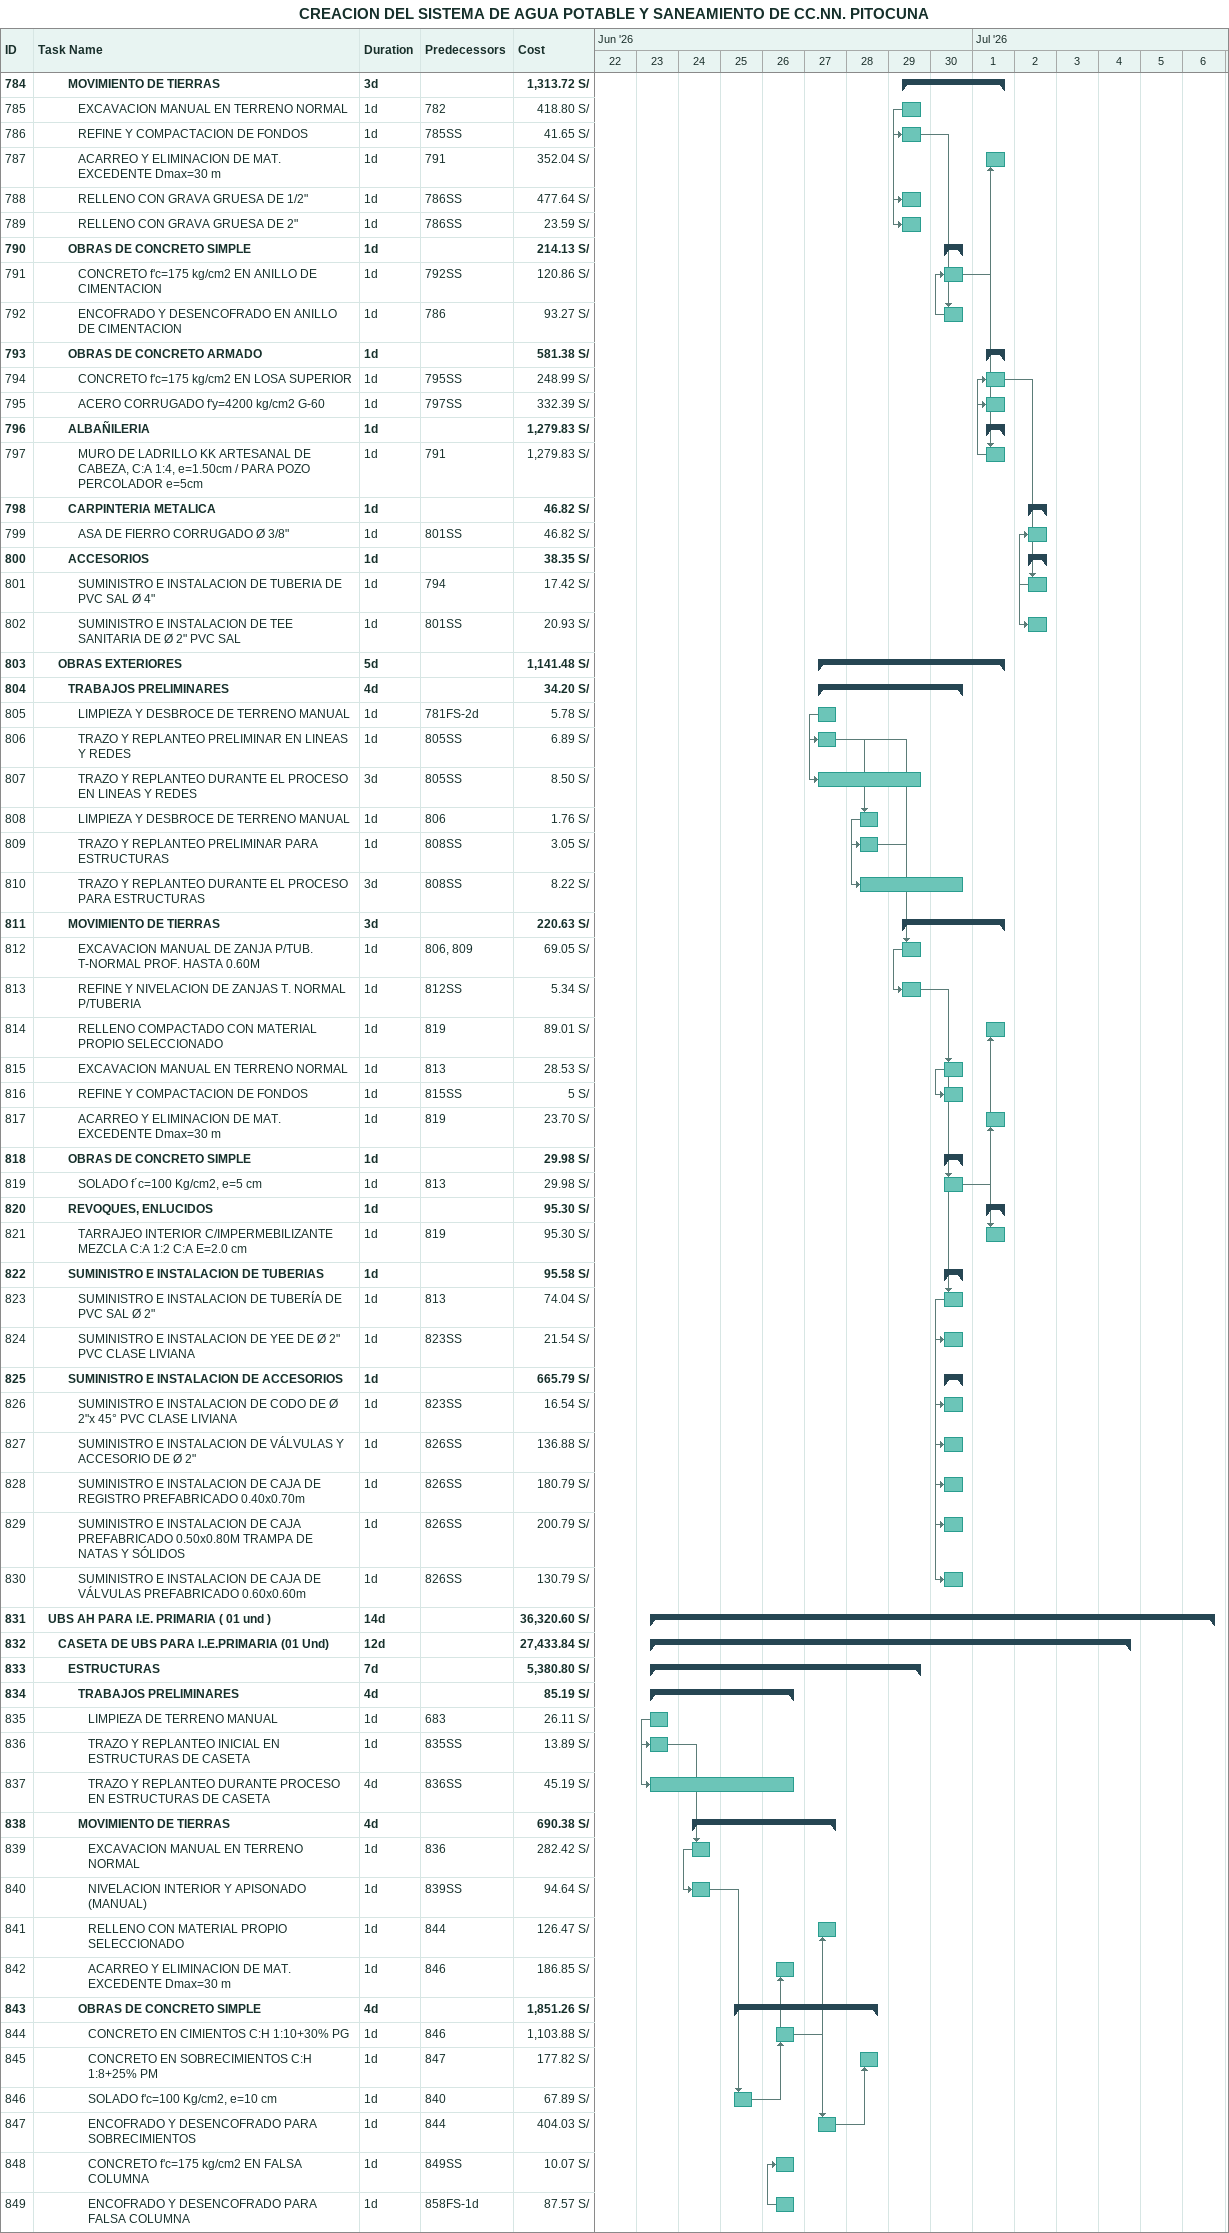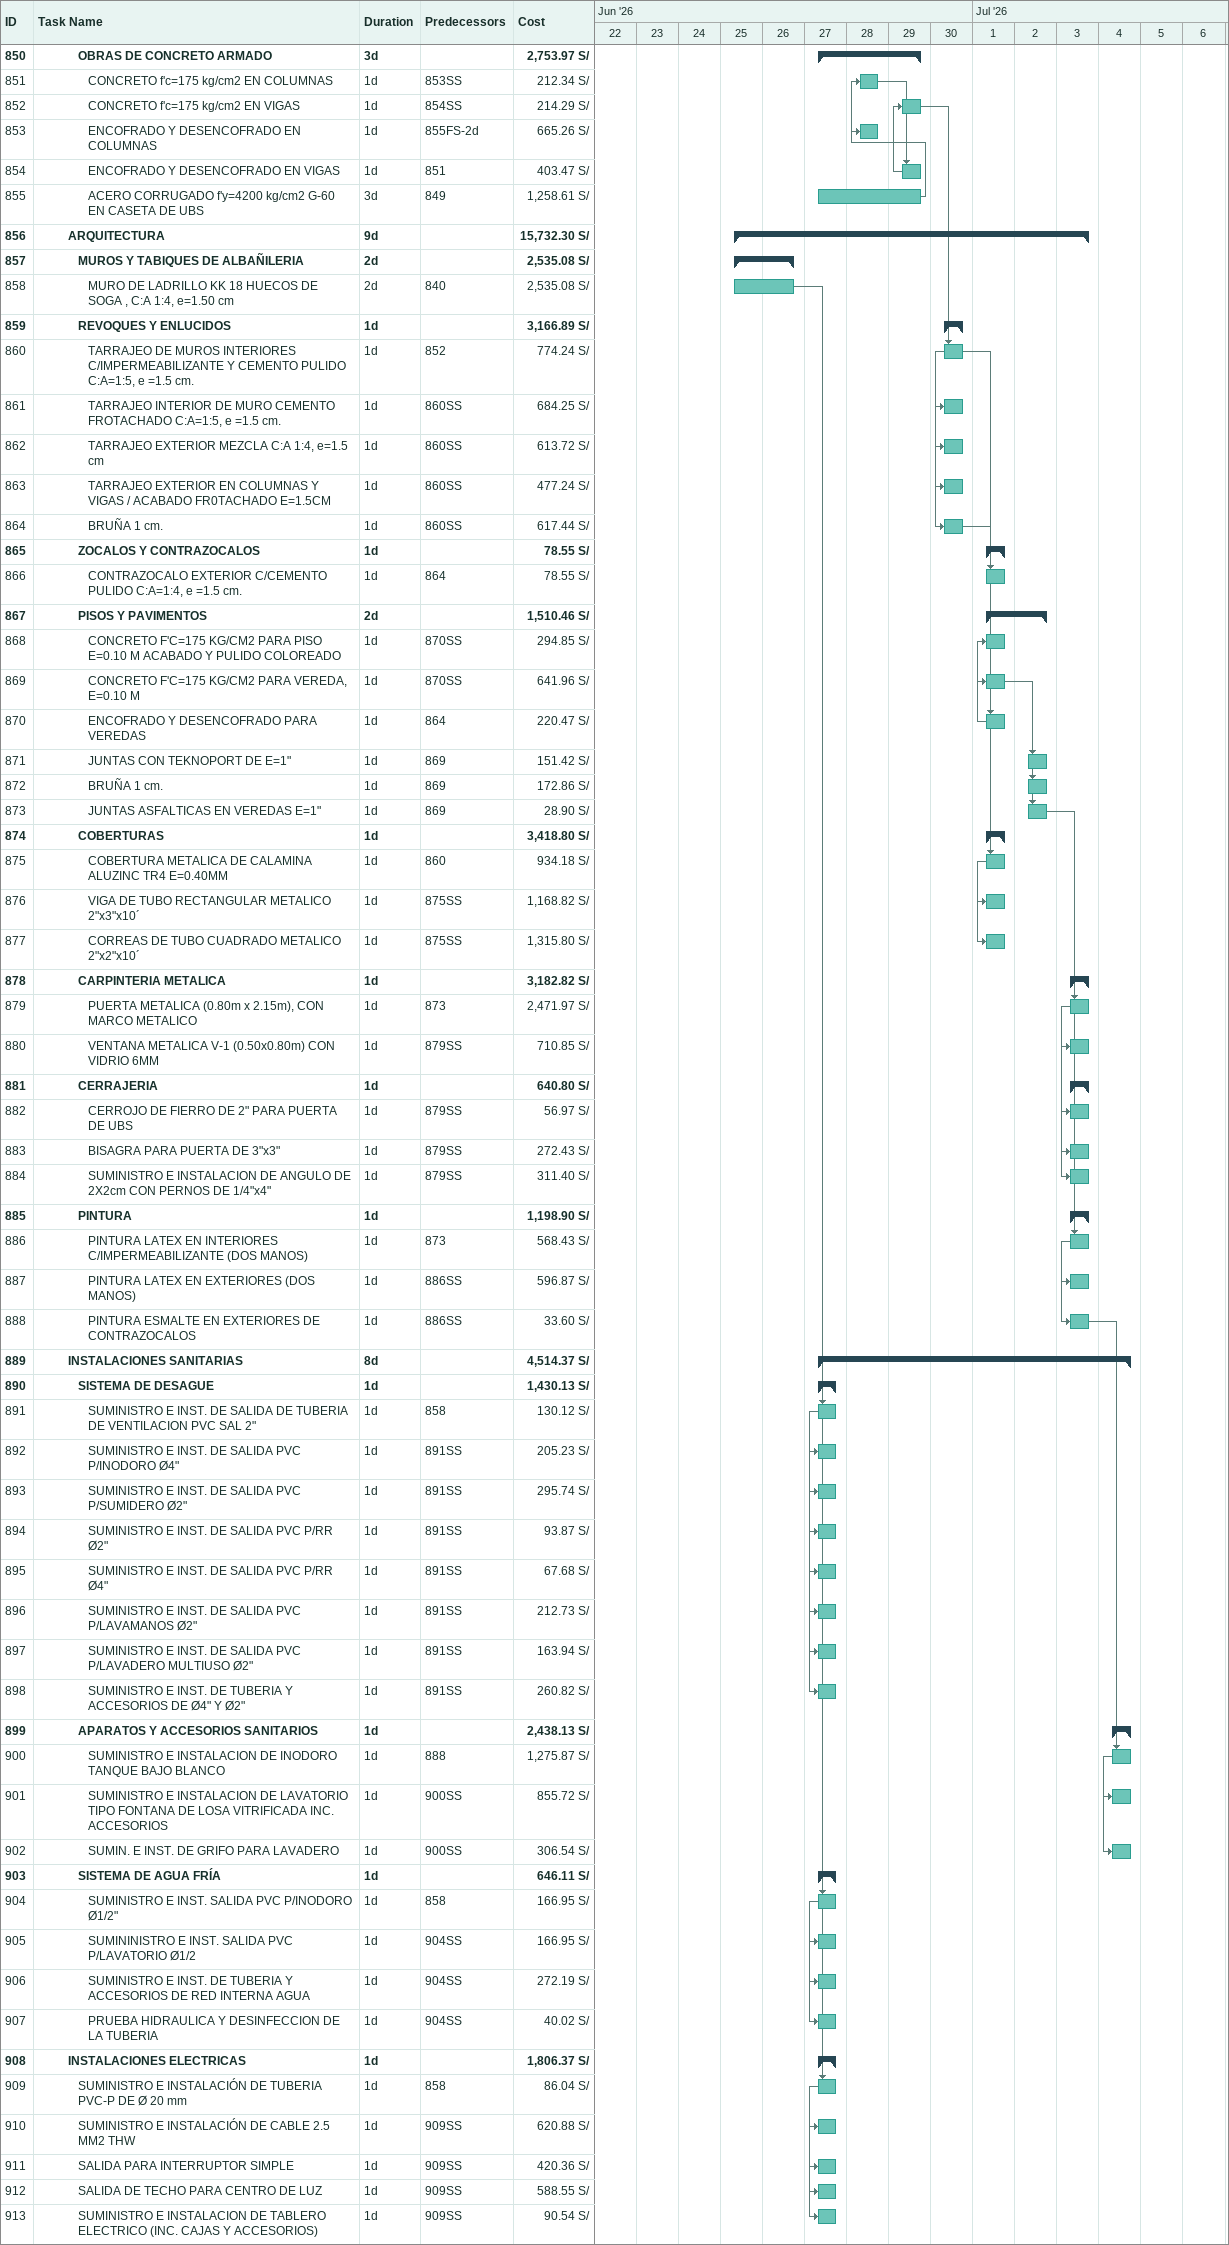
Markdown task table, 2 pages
CREACION DEL SISTEMA DE AGUA POTABLE Y SANEAMIENTO DE CC.NN. PITOCUNA

| ID | Level | Task | Duration | Start | Finish | Predecessors | Cost (S/) |
|---|---|---|---|---|---|---|---|
| 784 | 4 | **MOVIMIENTO DE TIERRAS** | 3d | 2026-06-29 | 2026-07-01 |  | 1313.72 |
| 785 | 5 | EXCAVACION MANUAL EN TERRENO NORMAL | 1d | 2026-06-29 | 2026-06-29 | 782 | 418.80 |
| 786 | 5 | REFINE Y COMPACTACION DE FONDOS | 1d | 2026-06-29 | 2026-06-29 | 785SS | 41.65 |
| 787 | 5 | ACARREO Y ELIMINACION DE MAT. EXCEDENTE Dmax=30 m | 1d | 2026-07-01 | 2026-07-01 | 791 | 352.04 |
| 788 | 5 | RELLENO CON GRAVA GRUESA DE 1/2" | 1d | 2026-06-29 | 2026-06-29 | 786SS | 477.64 |
| 789 | 5 | RELLENO CON GRAVA GRUESA DE 2" | 1d | 2026-06-29 | 2026-06-29 | 786SS | 23.59 |
| 790 | 4 | **OBRAS DE CONCRETO SIMPLE** | 1d | 2026-06-30 | 2026-06-30 |  | 214.13 |
| 791 | 5 | CONCRETO f'c=175 kg/cm2 EN ANILLO DE CIMENTACION | 1d | 2026-06-30 | 2026-06-30 | 792SS | 120.86 |
| 792 | 5 | ENCOFRADO Y DESENCOFRADO EN ANILLO DE CIMENTACION | 1d | 2026-06-30 | 2026-06-30 | 786 | 93.27 |
| 793 | 4 | **OBRAS DE CONCRETO ARMADO** | 1d | 2026-07-01 | 2026-07-01 |  | 581.38 |
| 794 | 5 | CONCRETO f'c=175 kg/cm2 EN LOSA SUPERIOR | 1d | 2026-07-01 | 2026-07-01 | 795SS | 248.99 |
| 795 | 5 | ACERO CORRUGADO f'y=4200 kg/cm2 G-60 | 1d | 2026-07-01 | 2026-07-01 | 797SS | 332.39 |
| 796 | 4 | **ALBAÑILERIA** | 1d | 2026-07-01 | 2026-07-01 |  | 1279.83 |
| 797 | 5 | MURO DE LADRILLO KK ARTESANAL DE CABEZA, C:A 1:4, e=1.50cm / PARA POZO PERCOLADOR e=5cm | 1d | 2026-07-01 | 2026-07-01 | 791 | 1279.83 |
| 798 | 4 | **CARPINTERIA METALICA** | 1d | 2026-07-02 | 2026-07-02 |  | 46.82 |
| 799 | 5 | ASA DE FIERRO CORRUGADO Ø 3/8" | 1d | 2026-07-02 | 2026-07-02 | 801SS | 46.82 |
| 800 | 4 | **ACCESORIOS** | 1d | 2026-07-02 | 2026-07-02 |  | 38.35 |
| 801 | 5 | SUMINISTRO E INSTALACION DE TUBERIA DE PVC SAL Ø 4" | 1d | 2026-07-02 | 2026-07-02 | 794 | 17.42 |
| 802 | 5 | SUMINISTRO E INSTALACION DE TEE SANITARIA DE Ø 2" PVC SAL | 1d | 2026-07-02 | 2026-07-02 | 801SS | 20.93 |
| 803 | 3 | **OBRAS EXTERIORES** | 5d | 2026-06-27 | 2026-07-01 |  | 1141.48 |
| 804 | 4 | **TRABAJOS PRELIMINARES** | 4d | 2026-06-27 | 2026-06-30 |  | 34.20 |
| 805 | 5 | LIMPIEZA Y DESBROCE DE TERRENO MANUAL | 1d | 2026-06-27 | 2026-06-27 | 781FS-2d | 5.78 |
| 806 | 5 | TRAZO Y REPLANTEO PRELIMINAR EN LINEAS Y REDES | 1d | 2026-06-27 | 2026-06-27 | 805SS | 6.89 |
| 807 | 5 | TRAZO Y REPLANTEO DURANTE EL PROCESO EN LINEAS Y REDES | 3d | 2026-06-27 | 2026-06-29 | 805SS | 8.50 |
| 808 | 5 | LIMPIEZA Y DESBROCE DE TERRENO MANUAL | 1d | 2026-06-28 | 2026-06-28 | 806 | 1.76 |
| 809 | 5 | TRAZO Y REPLANTEO PRELIMINAR PARA ESTRUCTURAS | 1d | 2026-06-28 | 2026-06-28 | 808SS | 3.05 |
| 810 | 5 | TRAZO Y REPLANTEO DURANTE EL PROCESO PARA ESTRUCTURAS | 3d | 2026-06-28 | 2026-06-30 | 808SS | 8.22 |
| 811 | 4 | **MOVIMIENTO DE TIERRAS** | 3d | 2026-06-29 | 2026-07-01 |  | 220.63 |
| 812 | 5 | EXCAVACION MANUAL DE ZANJA P/TUB. T-NORMAL PROF. HASTA 0.60M | 1d | 2026-06-29 | 2026-06-29 | 806, 809 | 69.05 |
| 813 | 5 | REFINE Y NIVELACION DE ZANJAS T. NORMAL P/TUBERIA | 1d | 2026-06-29 | 2026-06-29 | 812SS | 5.34 |
| 814 | 5 | RELLENO COMPACTADO CON MATERIAL PROPIO SELECCIONADO | 1d | 2026-07-01 | 2026-07-01 | 819 | 89.01 |
| 815 | 5 | EXCAVACION MANUAL EN TERRENO NORMAL | 1d | 2026-06-30 | 2026-06-30 | 813 | 28.53 |
| 816 | 5 | REFINE Y COMPACTACION DE FONDOS | 1d | 2026-06-30 | 2026-06-30 | 815SS | 5 |
| 817 | 5 | ACARREO Y ELIMINACION DE MAT. EXCEDENTE Dmax=30 m | 1d | 2026-07-01 | 2026-07-01 | 819 | 23.70 |
| 818 | 4 | **OBRAS DE CONCRETO SIMPLE** | 1d | 2026-06-30 | 2026-06-30 |  | 29.98 |
| 819 | 5 | SOLADO f´c=100 Kg/cm2, e=5 cm | 1d | 2026-06-30 | 2026-06-30 | 813 | 29.98 |
| 820 | 4 | **REVOQUES, ENLUCIDOS** | 1d | 2026-07-01 | 2026-07-01 |  | 95.30 |
| 821 | 5 | TARRAJEO INTERIOR C/IMPERMEBILIZANTE MEZCLA C:A 1:2 C:A E=2.0 cm | 1d | 2026-07-01 | 2026-07-01 | 819 | 95.30 |
| 822 | 4 | **SUMINISTRO E INSTALACION DE TUBERIAS** | 1d | 2026-06-30 | 2026-06-30 |  | 95.58 |
| 823 | 5 | SUMINISTRO E INSTALACION DE TUBERÍA DE PVC SAL Ø 2" | 1d | 2026-06-30 | 2026-06-30 | 813 | 74.04 |
| 824 | 5 | SUMINISTRO E INSTALACION DE YEE DE Ø 2" PVC CLASE LIVIANA | 1d | 2026-06-30 | 2026-06-30 | 823SS | 21.54 |
| 825 | 4 | **SUMINISTRO E INSTALACION DE ACCESORIOS** | 1d | 2026-06-30 | 2026-06-30 |  | 665.79 |
| 826 | 5 | SUMINISTRO E INSTALACION DE CODO DE Ø 2"x 45° PVC CLASE LIVIANA | 1d | 2026-06-30 | 2026-06-30 | 823SS | 16.54 |
| 827 | 5 | SUMINISTRO E INSTALACION DE VÁLVULAS Y ACCESORIO DE Ø 2" | 1d | 2026-06-30 | 2026-06-30 | 826SS | 136.88 |
| 828 | 5 | SUMINISTRO E INSTALACION DE CAJA DE REGISTRO PREFABRICADO 0.40x0.70m | 1d | 2026-06-30 | 2026-06-30 | 826SS | 180.79 |
| 829 | 5 | SUMINISTRO E INSTALACION DE CAJA PREFABRICADO 0.50x0.80M TRAMPA DE NATAS Y SÓLIDOS | 1d | 2026-06-30 | 2026-06-30 | 826SS | 200.79 |
| 830 | 5 | SUMINISTRO E INSTALACION DE CAJA DE VÁLVULAS PREFABRICADO 0.60x0.60m | 1d | 2026-06-30 | 2026-06-30 | 826SS | 130.79 |
| 831 | 2 | **UBS AH PARA I.E. PRIMARIA ( 01 und )** | 14d | 2026-06-23 | 2026-07-06 |  | 36320.60 |
| 832 | 3 | **CASETA DE UBS PARA I..E.PRIMARIA (01 Und)** | 12d | 2026-06-23 | 2026-07-04 |  | 27433.84 |
| 833 | 4 | **ESTRUCTURAS** | 7d | 2026-06-23 | 2026-06-29 |  | 5380.80 |
| 834 | 5 | **TRABAJOS PRELIMINARES** | 4d | 2026-06-23 | 2026-06-26 |  | 85.19 |
| 835 | 6 | LIMPIEZA DE TERRENO MANUAL | 1d | 2026-06-23 | 2026-06-23 | 683 | 26.11 |
| 836 | 6 | TRAZO Y REPLANTEO INICIAL EN ESTRUCTURAS DE CASETA | 1d | 2026-06-23 | 2026-06-23 | 835SS | 13.89 |
| 837 | 6 | TRAZO Y REPLANTEO DURANTE PROCESO EN ESTRUCTURAS DE CASETA | 4d | 2026-06-23 | 2026-06-26 | 836SS | 45.19 |
| 838 | 5 | **MOVIMIENTO DE TIERRAS** | 4d | 2026-06-24 | 2026-06-27 |  | 690.38 |
| 839 | 6 | EXCAVACION MANUAL EN TERRENO NORMAL | 1d | 2026-06-24 | 2026-06-24 | 836 | 282.42 |
| 840 | 6 | NIVELACION INTERIOR Y APISONADO (MANUAL) | 1d | 2026-06-24 | 2026-06-24 | 839SS | 94.64 |
| 841 | 6 | RELLENO CON MATERIAL PROPIO SELECCIONADO | 1d | 2026-06-27 | 2026-06-27 | 844 | 126.47 |
| 842 | 6 | ACARREO Y ELIMINACION DE MAT. EXCEDENTE Dmax=30 m | 1d | 2026-06-26 | 2026-06-26 | 846 | 186.85 |
| 843 | 5 | **OBRAS DE CONCRETO SIMPLE** | 4d | 2026-06-25 | 2026-06-28 |  | 1851.26 |
| 844 | 6 | CONCRETO EN CIMIENTOS C:H 1:10+30% PG | 1d | 2026-06-26 | 2026-06-26 | 846 | 1103.88 |
| 845 | 6 | CONCRETO EN SOBRECIMIENTOS C:H 1:8+25% PM | 1d | 2026-06-28 | 2026-06-28 | 847 | 177.82 |
| 846 | 6 | SOLADO f'c=100 Kg/cm2, e=10 cm | 1d | 2026-06-25 | 2026-06-25 | 840 | 67.89 |
| 847 | 6 | ENCOFRADO Y DESENCOFRADO PARA SOBRECIMIENTOS | 1d | 2026-06-27 | 2026-06-27 | 844 | 404.03 |
| 848 | 6 | CONCRETO f'c=175 kg/cm2 EN FALSA COLUMNA | 1d | 2026-06-26 | 2026-06-26 | 849SS | 10.07 |
| 849 | 6 | ENCOFRADO Y DESENCOFRADO PARA FALSA COLUMNA | 1d | 2026-06-26 | 2026-06-26 | 858FS-1d | 87.57 |
| 850 | 5 | **OBRAS DE CONCRETO ARMADO** | 3d | 2026-06-27 | 2026-06-29 |  | 2753.97 |
| 851 | 6 | CONCRETO f'c=175 kg/cm2 EN COLUMNAS | 1d | 2026-06-28 | 2026-06-28 | 853SS | 212.34 |
| 852 | 6 | CONCRETO f'c=175 kg/cm2 EN VIGAS | 1d | 2026-06-29 | 2026-06-29 | 854SS | 214.29 |
| 853 | 6 | ENCOFRADO Y DESENCOFRADO EN COLUMNAS | 1d | 2026-06-28 | 2026-06-28 | 855FS-2d | 665.26 |
| 854 | 6 | ENCOFRADO Y DESENCOFRADO EN VIGAS | 1d | 2026-06-29 | 2026-06-29 | 851 | 403.47 |
| 855 | 6 | ACERO CORRUGADO f'y=4200 kg/cm2 G-60 EN CASETA DE UBS | 3d | 2026-06-27 | 2026-06-29 | 849 | 1258.61 |
| 856 | 4 | **ARQUITECTURA** | 9d | 2026-06-25 | 2026-07-03 |  | 15732.30 |
| 857 | 5 | **MUROS Y TABIQUES DE ALBAÑILERIA** | 2d | 2026-06-25 | 2026-06-26 |  | 2535.08 |
| 858 | 6 | MURO DE LADRILLO KK 18 HUECOS DE SOGA , C:A 1:4, e=1.50 cm | 2d | 2026-06-25 | 2026-06-26 | 840 | 2535.08 |
| 859 | 5 | **REVOQUES Y ENLUCIDOS** | 1d | 2026-06-30 | 2026-06-30 |  | 3166.89 |
| 860 | 6 | TARRAJEO DE MUROS INTERIORES C/IMPERMEABILIZANTE Y CEMENTO PULIDO C:A=1:5, e =1.5 cm. | 1d | 2026-06-30 | 2026-06-30 | 852 | 774.24 |
| 861 | 6 | TARRAJEO INTERIOR DE MURO CEMENTO FROTACHADO C:A=1:5, e =1.5 cm. | 1d | 2026-06-30 | 2026-06-30 | 860SS | 684.25 |
| 862 | 6 | TARRAJEO EXTERIOR MEZCLA C:A 1:4, e=1.5 cm | 1d | 2026-06-30 | 2026-06-30 | 860SS | 613.72 |
| 863 | 6 | TARRAJEO EXTERIOR EN COLUMNAS Y VIGAS / ACABADO FR0TACHADO E=1.5CM | 1d | 2026-06-30 | 2026-06-30 | 860SS | 477.24 |
| 864 | 6 | BRUÑA 1 cm. | 1d | 2026-06-30 | 2026-06-30 | 860SS | 617.44 |
| 865 | 5 | **ZOCALOS Y CONTRAZOCALOS** | 1d | 2026-07-01 | 2026-07-01 |  | 78.55 |
| 866 | 6 | CONTRAZOCALO EXTERIOR C/CEMENTO PULIDO C:A=1:4, e =1.5 cm. | 1d | 2026-07-01 | 2026-07-01 | 864 | 78.55 |
| 867 | 5 | **PISOS Y PAVIMENTOS** | 2d | 2026-07-01 | 2026-07-02 |  | 1510.46 |
| 868 | 6 | CONCRETO F'C=175 KG/CM2 PARA PISO E=0.10 M ACABADO Y PULIDO COLOREADO | 1d | 2026-07-01 | 2026-07-01 | 870SS | 294.85 |
| 869 | 6 | CONCRETO F'C=175 KG/CM2 PARA VEREDA, E=0.10 M | 1d | 2026-07-01 | 2026-07-01 | 870SS | 641.96 |
| 870 | 6 | ENCOFRADO Y DESENCOFRADO PARA VEREDAS | 1d | 2026-07-01 | 2026-07-01 | 864 | 220.47 |
| 871 | 6 | JUNTAS CON TEKNOPORT DE E=1" | 1d | 2026-07-02 | 2026-07-02 | 869 | 151.42 |
| 872 | 6 | BRUÑA 1 cm. | 1d | 2026-07-02 | 2026-07-02 | 869 | 172.86 |
| 873 | 6 | JUNTAS ASFALTICAS EN VEREDAS E=1" | 1d | 2026-07-02 | 2026-07-02 | 869 | 28.90 |
| 874 | 5 | **COBERTURAS** | 1d | 2026-07-01 | 2026-07-01 |  | 3418.80 |
| 875 | 6 | COBERTURA METALICA DE CALAMINA ALUZINC TR4 E=0.40MM | 1d | 2026-07-01 | 2026-07-01 | 860 | 934.18 |
| 876 | 6 | VIGA DE TUBO RECTANGULAR METALICO 2"x3"x10´ | 1d | 2026-07-01 | 2026-07-01 | 875SS | 1168.82 |
| 877 | 6 | CORREAS DE TUBO CUADRADO METALICO 2"x2"x10´ | 1d | 2026-07-01 | 2026-07-01 | 875SS | 1315.80 |
| 878 | 5 | **CARPINTERIA METALICA** | 1d | 2026-07-03 | 2026-07-03 |  | 3182.82 |
| 879 | 6 | PUERTA METALICA (0.80m x 2.15m), CON MARCO METALICO | 1d | 2026-07-03 | 2026-07-03 | 873 | 2471.97 |
| 880 | 6 | VENTANA METALICA V-1 (0.50x0.80m) CON VIDRIO 6MM | 1d | 2026-07-03 | 2026-07-03 | 879SS | 710.85 |
| 881 | 5 | **CERRAJERIA** | 1d | 2026-07-03 | 2026-07-03 |  | 640.80 |
| 882 | 6 | CERROJO DE FIERRO DE 2" PARA PUERTA DE UBS | 1d | 2026-07-03 | 2026-07-03 | 879SS | 56.97 |
| 883 | 6 | BISAGRA PARA PUERTA DE 3"x3" | 1d | 2026-07-03 | 2026-07-03 | 879SS | 272.43 |
| 884 | 6 | SUMINISTRO E INSTALACION DE ANGULO DE 2X2cm CON PERNOS DE 1/4"x4" | 1d | 2026-07-03 | 2026-07-03 | 879SS | 311.40 |
| 885 | 5 | **PINTURA** | 1d | 2026-07-03 | 2026-07-03 |  | 1198.90 |
| 886 | 6 | PINTURA LATEX EN INTERIORES C/IMPERMEABILIZANTE (DOS MANOS) | 1d | 2026-07-03 | 2026-07-03 | 873 | 568.43 |
| 887 | 6 | PINTURA LATEX EN EXTERIORES (DOS MANOS) | 1d | 2026-07-03 | 2026-07-03 | 886SS | 596.87 |
| 888 | 6 | PINTURA ESMALTE EN EXTERIORES DE CONTRAZOCALOS | 1d | 2026-07-03 | 2026-07-03 | 886SS | 33.60 |
| 889 | 4 | **INSTALACIONES SANITARIAS** | 8d | 2026-06-27 | 2026-07-04 |  | 4514.37 |
| 890 | 5 | **SISTEMA DE DESAGUE** | 1d | 2026-06-27 | 2026-06-27 |  | 1430.13 |
| 891 | 6 | SUMINISTRO E INST. DE SALIDA DE TUBERIA DE VENTILACION PVC SAL 2" | 1d | 2026-06-27 | 2026-06-27 | 858 | 130.12 |
| 892 | 6 | SUMINISTRO E INST. DE SALIDA PVC P/INODORO Ø4" | 1d | 2026-06-27 | 2026-06-27 | 891SS | 205.23 |
| 893 | 6 | SUMINISTRO E INST. DE SALIDA PVC P/SUMIDERO Ø2" | 1d | 2026-06-27 | 2026-06-27 | 891SS | 295.74 |
| 894 | 6 | SUMINISTRO E INST. DE SALIDA PVC P/RR Ø2" | 1d | 2026-06-27 | 2026-06-27 | 891SS | 93.87 |
| 895 | 6 | SUMINISTRO E INST. DE SALIDA PVC P/RR Ø4" | 1d | 2026-06-27 | 2026-06-27 | 891SS | 67.68 |
| 896 | 6 | SUMINISTRO E INST. DE SALIDA PVC P/LAVAMANOS Ø2" | 1d | 2026-06-27 | 2026-06-27 | 891SS | 212.73 |
| 897 | 6 | SUMINISTRO E INST. DE SALIDA PVC P/LAVADERO MULTIUSO Ø2" | 1d | 2026-06-27 | 2026-06-27 | 891SS | 163.94 |
| 898 | 6 | SUMINISTRO E INST. DE TUBERIA Y ACCESORIOS DE Ø4" Y Ø2" | 1d | 2026-06-27 | 2026-06-27 | 891SS | 260.82 |
| 899 | 5 | **APARATOS Y ACCESORIOS SANITARIOS** | 1d | 2026-07-04 | 2026-07-04 |  | 2438.13 |
| 900 | 6 | SUMINISTRO E INSTALACION DE INODORO TANQUE BAJO BLANCO | 1d | 2026-07-04 | 2026-07-04 | 888 | 1275.87 |
| 901 | 6 | SUMINISTRO E INSTALACION DE LAVATORIO TIPO FONTANA DE LOSA VITRIFICADA INC. ACCESORIOS | 1d | 2026-07-04 | 2026-07-04 | 900SS | 855.72 |
| 902 | 6 | SUMIN. E INST. DE GRIFO PARA LAVADERO | 1d | 2026-07-04 | 2026-07-04 | 900SS | 306.54 |
| 903 | 5 | **SISTEMA DE AGUA FRÍA** | 1d | 2026-06-27 | 2026-06-27 |  | 646.11 |
| 904 | 6 | SUMINISTRO E INST. SALIDA PVC P/INODORO Ø1/2" | 1d | 2026-06-27 | 2026-06-27 | 858 | 166.95 |
| 905 | 6 | SUMININISTRO E INST. SALIDA PVC P/LAVATORIO Ø1/2 | 1d | 2026-06-27 | 2026-06-27 | 904SS | 166.95 |
| 906 | 6 | SUMINISTRO E INST. DE TUBERIA Y ACCESORIOS DE RED INTERNA AGUA | 1d | 2026-06-27 | 2026-06-27 | 904SS | 272.19 |
| 907 | 6 | PRUEBA HIDRAULICA Y DESINFECCION DE LA TUBERIA | 1d | 2026-06-27 | 2026-06-27 | 904SS | 40.02 |
| 908 | 4 | **INSTALACIONES ELECTRICAS** | 1d | 2026-06-27 | 2026-06-27 |  | 1806.37 |
| 909 | 5 | SUMINISTRO E INSTALACIÓN DE TUBERIA PVC-P DE Ø 20 mm | 1d | 2026-06-27 | 2026-06-27 | 858 | 86.04 |
| 910 | 5 | SUMINISTRO E INSTALACIÓN DE CABLE 2.5 MM2 THW | 1d | 2026-06-27 | 2026-06-27 | 909SS | 620.88 |
| 911 | 5 | SALIDA PARA INTERRUPTOR SIMPLE | 1d | 2026-06-27 | 2026-06-27 | 909SS | 420.36 |
| 912 | 5 | SALIDA DE TECHO PARA CENTRO DE LUZ | 1d | 2026-06-27 | 2026-06-27 | 909SS | 588.55 |
| 913 | 5 | SUMINISTRO E INSTALACION DE TABLERO ELECTRICO (INC. CAJAS Y ACCESORIOS) | 1d | 2026-06-27 | 2026-06-27 | 909SS | 90.54 |
